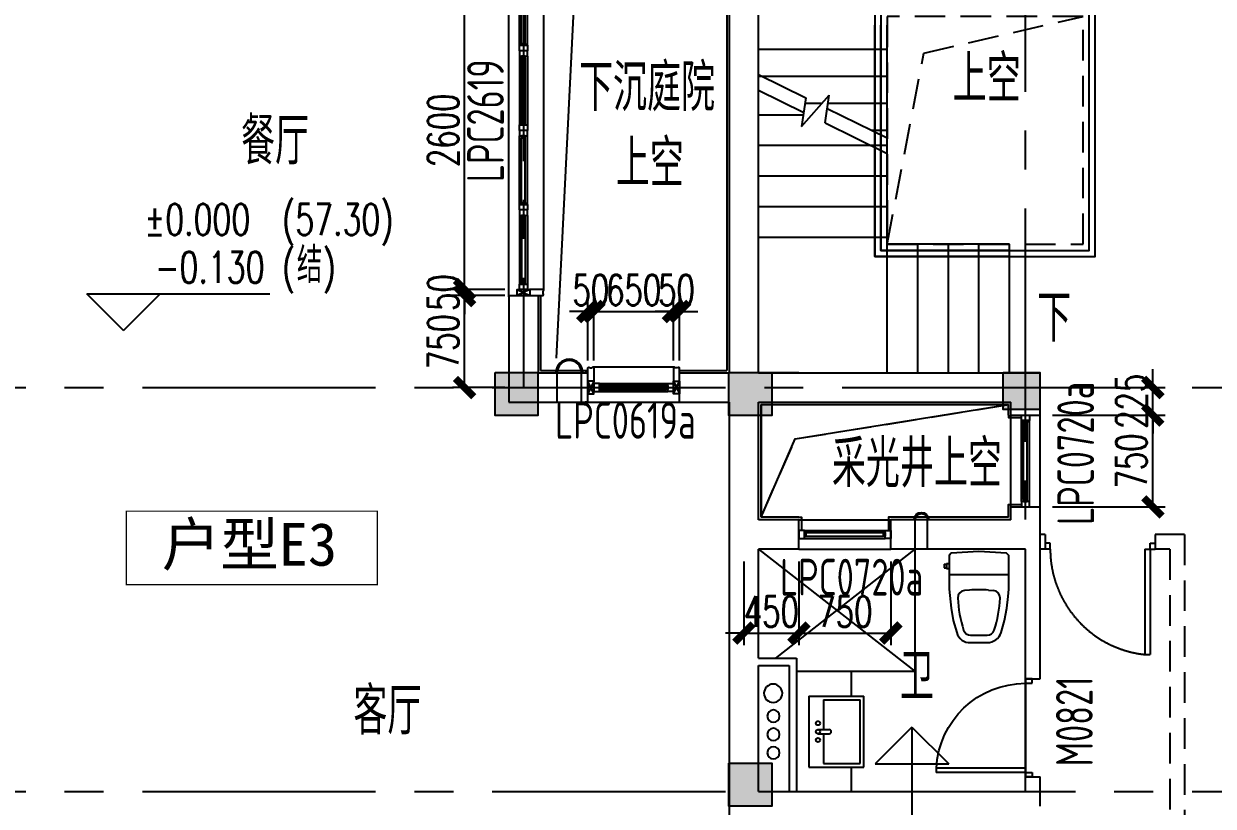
# Model space of a CAD drawing. Extents: x 296441 to 853063, y 459050 to 1117990.
# Drawn here: x 633418 to 643132, y 730393 to 736783 of the extents above; entities that cross this region are included whole.
import ezdxf
from ezdxf.enums import TextEntityAlignment as Align

# ---------------------------------------------------------------- set-up
doc = ezdxf.new("R2010")
doc.units = 0
doc.header["$LTSCALE"] = 1000
for name, pattern in [('14-GRID$0$CENTER2', [28.575, 19.05, -3.175, 3.175, -3.175]), ('DZ-3-PLAN-FL01$0$DASHED2', [0.375, 0.25, -0.125]), ('E1-FL01$0$HIDDEN', [0.375, 0.25, -0.125]), ('E2-E3-FL01$0$E1-FL01$0$HIDDEN2', [4.7625, 3.175, -1.5875]), ('E4-FL01$0$HIDDEN', [0.375, 0.25, -0.125])]:
    doc.linetypes.add(name, pattern=pattern)
for name, color, linetype in [('0-COL', 50, 'Continuous'), ('0-COL-H1', 170, 'Continuous'), ('14-GRID$0$G-GRID', 9, '14-GRID$0$CENTER2'), ('14-name$0$A-ANNO-IDEN', 2, 'Continuous'), ('dianti-BM01$0$A-STRS', 4, 'Continuous'), ('DIM_ELEV', 3, 'Continuous'), ('DIM_SYMB', 3, 'Continuous'), ('DZ-3-PLAN-FL01$0$A-WALL', 1, 'Continuous'), ('DZ-3-TEXT-FL01$0$A-ROOM-IDEN', 4, 'Continuous'), ('DZ-PLAN-MAIN-FL01$0$A-WIND-IDEN', 33, 'Continuous'), ('DZ-TEXT-FL01$0$A-ROOM-IDEN', 4, 'Continuous'), ('E1-BS01-18-19$0$A-OVLK', 140, 'Continuous'), ('E1-BS01-18-19$0$A-SECT-WIND', 155, 'Continuous'), ('E1-BS01-18-19$0$A-SECT-WOOD', 17, 'Continuous'), ('E1-BS01-18-19$0$A-WALL-FNSH', 6, 'Continuous'), ('E1-FL01$0$A-ANNO-SYMB', 6, 'Continuous'), ('E1-FL01$0$A-DOOR', 4, 'Continuous'), ('E1-FL01$0$A-FIXT', 162, 'Continuous'), ('E1-FL01$0$A-FLOR', 23, 'Continuous'), ('E1-FL01$0$A-HOLE', 211, 'Continuous'), ('E1-FL01$0$A-HOLE-MECH', 222, 'Continuous'), ('E1-FL01$0$A-HRAL', 5, 'Continuous'), ('E1-FL01$0$A-STRS', 4, 'Continuous'), ('E1-FL01$0$A-WALL-FNSH', 6, 'Continuous'), ('E1-FL02$0$A-STRS', 4, 'Continuous'), ('E1-FL03$0$A-STRS', 4, 'Continuous'), ('E2-E3-FL01$0$A-WALL', 1, 'Continuous'), ('E2-E3-FL01$0$E1-FL01$0$A-DOOR-IDEN', 115, 'Continuous'), ('E2-E3-FL01$0$E1-FL01$0$A-HOLE', 211, 'Continuous'), ('E2-E3-FL01$0$E1-FL01$0$A-HOLE-MECH', 222, 'Continuous'), ('E2-E3-FL01$0$E1-FL01$0$A-OVLK', 140, 'Continuous'), ('E2-E3-FL01$0$E1-FL01$0$A-SECT-WIND', 155, 'Continuous'), ('E2-E3-FL01$0$E1-FL01$0$A-SECT-WOOD', 17, 'Continuous'), ('E2-E3-FL01$0$E1-FL01$0$A-WALL', 1, 'Continuous'), ('E2-E3-FL01$0$E1-FL01$0$A-WALL-FNSH', 6, 'Continuous'), ('E2-E3-FL01$0$E1-FL01$0$G-XREF', 2, 'Continuous'), ('E2-E3-FL01$0$menchuangtao1$0$A-DETL-STONE', 42, 'Continuous'), ('E2-E3-FL01$0$menchuangtao1$0$A-WALL', 1, 'Continuous'), ('E2-E3-FL01$0$menchuangtao1$0$A_CUR_FRAME', 112, 'Continuous'), ('E4-FL01$0$A-HOLE', 211, 'Continuous'), ('E4-FL01$0$A-WALL', 1, 'Continuous'), ('E4-FL01$0$A-WALL-FNSH', 6, 'Continuous'), ('PUB_DIM', 3, 'Continuous'), ('PUB_TEXT', 7, 'Continuous'), ('WALL', 242, 'Continuous'), ('ZT1_Dim---标注---PM、LM、DY、JD', 252, 'Continuous')]:
    doc.layers.add(name, color=color, linetype=linetype)
doc.layers.add('E1-BS01-18-19$0$ENTR-DETL-P$0$A-ANNO-NPLT', color=215, linetype='Continuous', plot=False)
doc.styles.add('14-name$0$GOA_03_黑体_1.00', font='simhei.ttf')
doc.styles.add('14-name$0$GOA_04_COMPLEX_1.00', font='complex.shx')
doc.styles.add('_TCH_DIM', font='SIMPLEX', dxfattribs={"bigfont": 'GBCBIG'})
doc.styles.get("Standard").update_dxf_attribs({"font": 'gbenor.shx', "bigfont": 'gbcbig.shx'})
doc.styles.add('ZT-DIMSTYLE', font='ROMANS.shx', dxfattribs={"width": 0.7, "bigfont": 'CHINESE.shx'})
doc.dimstyles.new('ZT-DIM100', dxfattribs={"dimscale": 100, "dimtxt": 2.5, "dimasz": 1.5, "dimexe": 1, "dimexo": 1, "dimgap": 0.5, "dimtad": 1, "dimdec": 0, "dimdsep": 46, "dimtxsty": 'ZT-DIMSTYLE', "dimblk": 'ARCHTICK', "dimcen": 2.5, "dimclrd": 175, "dimclre": 175, "dimclrt": 7, "dimazin": 2, "dimtfac": 1, "dimtix": 1, "dimtmove": 2, "dimatfit": 3, "dimfxl": 0, "dimarcsym": 0})

# ---------------------------------------------------------------- blocks, each defined once
blk = doc.blocks.new('*U2129')
at = {"const_width": 10}
blk.add_lwpolyline([(-1025, 0), (1025, 0), (1025, -600), (-1025, -600)], close=True, dxfattribs=at)
at = {"style": '14-name$0$GOA_04_COMPLEX_1.00', "width": 0.8}
blk.add_attdef('房间编号', text='', height=300, dxfattribs=at).set_placement((-532.4, -480.6), align=Align.CENTER)
blk = doc.blocks.new('WERC')
at = {"layer": '14-name$0$A-ANNO-IDEN'}
ref = blk.add_blockref('*U2129', (778361.3, -443323.8), dxfattribs=dict(at, xscale=-1))
ref.add_attrib('房间编号', '户型E3', dxfattribs={"layer": '0', "height": 350, "style": '14-name$0$GOA_03_黑体_1.00'}).set_placement((778342.1, -443769.5), align=Align.CENTER)
blk = doc.blocks.new('tt13')
at = {"layer": 'DIM_ELEV'}
for p, q in [((863815.8, 250552.3), (863515.8, 250852.3)), ((863515.8, 250852.3), (865011.8, 250852.3)), ((863815.8, 250552.3), (864115.8, 250852.3)), ((860655.5, 247314.1), (860355.5, 247014.1)), ((860655.5, 247314.1), (860955.5, 247014.1)), ((860655.5, 247314.1), (860655.5, 246228.6)), ((860355.5, 247014.1), (860955.5, 247014.1))]:
    blk.add_line(p, q, dxfattribs=at)
at = {"layer": 'DZ-3-TEXT-FL01$0$A-ROOM-IDEN'}
for s, height, p in [('下沉庭院', 385.82, (867536.4, 252345.2)), ('餐厅', 385.82, (864776.2, 251908.2)), ('上空', 385.82, (867836.9, 251727)), ('下', 385.8, (861678.7, 250462.7)), ('采光井上空', 385.82, (860001.7, 249274.5)), ('卫', 385.8, (860556.8, 247535.9)), ('客厅', 385.82, (865694.1, 247254))]:
    blk.add_text(s, height=height, dxfattribs=at).set_placement(p)
at = {"layer": 'DZ-PLAN-MAIN-FL01$0$A-WIND-IDEN', "color": 2, "width": 0.8}
blk.add_text('LPC2619', height=300, rotation=90, dxfattribs=at).set_placement((866922.8, 251765.1))
at = {"layer": 'DZ-PLAN-MAIN-FL01$0$A-WIND-IDEN', "width": 0.8}
for s, p in [('LPC0720a', (862142.8, 248966.4)), ('M0821', (862132.1, 246993.7))]:
    blk.add_text(s, height=300, rotation=90, dxfattribs=at).set_placement(p)
at = {"layer": 'DZ-PLAN-MAIN-FL01$0$A-WIND-IDEN', "color": 2, "width": 0.8}
blk.add_text('LPC0619a', height=300, dxfattribs=at).set_placement((867341.6, 249670.1))
at = {"layer": 'DZ-PLAN-MAIN-FL01$0$A-WIND-IDEN', "width": 0.8}
blk.add_text('LPC0720a', height=300, dxfattribs=at).set_placement((859578.4, 248389.5))
at = {"layer": 'DZ-TEXT-FL01$0$A-ROOM-IDEN'}
blk.add_text('上空', height=385.82, dxfattribs=at).set_placement((860988.1, 252417.3))
at = {"layer": 'PUB_TEXT', "style": '_TCH_DIM', "width": 0.705882}
for s, p in [('(57.30)', (865111.8, 251332.3)), ('%%P0.000', (863987.5, 251332.3)), ('(', (865111.8, 250942.3)), (')', (865442.4, 250942.3)), ('-0.130', (864073.2, 250942.3))]:
    blk.add_text(s, height=255, dxfattribs=at).set_placement(p)
at = {"layer": 'PUB_TEXT', "style": '_TCH_DIM'}
blk.add_text('结', height=289.4, dxfattribs=at).set_placement((865231.8, 250942.3))
blk = doc.blocks.new('E2-E3-FL01$0$E1-FL01$0$G-PLAN-FL01$0$KM-900')
for p, q in [((0, -40), (0, 0)), ((47.4, -40), (47.4, 0)), ((47.4, -40), (0, -40)), ((47.4, -80), (47.4, -40)), ((862.7, -80), (862.7, -40)), ((0, -812.6), (0, -852.6)), ((47.4, -812.6), (0, -812.6)), ((47.4, -812.6), (47.4, -852.6))]:
    blk.add_line(p, q)
at = {"linetype": 'E2-E3-FL01$0$E1-FL01$0$HIDDEN2'}
for p, q in [((47.4, -40), (862.7, -40)), ((47.4, -80), (862.7, -80))]:
    blk.add_line(p, q, dxfattribs=at)
blk.add_arc((47.4, 7.4), 820, 270, 353.88371, dxfattribs=at)
blk = doc.blocks.new('E2-E3-FL01$0$menchuangtao1')
at = {"layer": 'E2-E3-FL01$0$menchuangtao1$0$A-DETL-STONE'}
blk.add_lwpolyline([(-10, -52.5), (-10, -159.2, -0.471625), (-15, -162.1, -0.528396), (-19.5, -164.7, 0.241692), (-50.5, -164.7, -0.528396), (-55, -162.1, -0.471625), (-60, -159.2), (-60, -52.5)], format="xyb", close=True, dxfattribs=at)
at = {"layer": 'E2-E3-FL01$0$menchuangtao1$0$A-WALL'}
for p, q in [((-10, 120), (-10, -120)), ((-10, 120), (10, 120)), ((-10, -120), (10, -120))]:
    blk.add_line(p, q, dxfattribs=at)
at = {"layer": 'E2-E3-FL01$0$menchuangtao1$0$A_CUR_FRAME'}
for p, q in [((-60, -52.5), (-10, 52.5)), ((-60, 52.5), (-10, -52.5))]:
    blk.add_line(p, q, dxfattribs=at)
blk.add_lwpolyline([(-10, -52.5), (-10, 52.5), (-60, 52.5), (-60, -52.5)], close=True, dxfattribs=at)
blk = doc.blocks.new('*U426')
at = {"layer": 'E2-E3-FL01$0$E1-FL01$0$A-SECT-WIND'}
for p, q in [((45, 32.5), (605, 32.5)), ((60, 15), (590, 15)), ((45, -32.5), (605, -32.5)), ((60, -15), (590, -15))]:
    blk.add_line(p, q, dxfattribs=at)
at = {"layer": 'E2-E3-FL01$0$E1-FL01$0$A-SECT-WOOD'}
for points in [[(0, 32.5), (45, 32.5), (45, -32.5), (0, -32.5)], [(60, 15), (60, -15), (45, -15), (45, 15)], [(590, 15), (590, -15), (605, -15), (605, 15)], [(650, 32.5), (605, 32.5), (605, -32.5), (650, -32.5)]]:
    blk.add_lwpolyline(points, close=True, dxfattribs=at)
blk = doc.blocks.new('E2-E3-FL01$0$E1-FL01$0$XINFENG-1F2F')
for p, q in [((0, 0), (0, 240)), ((200, 0), (200, 240))]:
    blk.add_line(p, q)
for radius in [110, 100]:
    blk.add_arc((100, 240), radius, 0, 180)
blk = doc.blocks.new('E1-FL01$0$321')
for p, q in [((-264.5, -97), (-244.5, -97)), ((-264.5, -97), (-264.5, -137)), ((-284.5, -102), (-284.5, -132)), ((-284.5, -102), (-264.5, -102)), ((-284.5, -132), (-264.5, -132)), ((-264.5, -137), (-244.5, -137)), ((-244.4, -188), (244.5, -188)), ((-77.4, -314), (-117.4, -317.1)), ((77.4, -314), (117.4, -317.1)), ((-68, -683), (68, -683))]:
    blk.add_line(p, q)
blk.add_lwpolyline([(225.6, -12), (0, 0), (-225.6, -12), (-244.5, -32), (-244.5, -178), (-242.8, -307.9), (-226.5, -461), (-209.3, -562.2), (-181.8, -661, 0.35122), (-68, -743), (68, -743, 0.322645), (181.8, -661), (209.3, -562.2), (226.5, -461), (237.7, -366.2), (242.8, -307.9), (244.5, -249.4), (244.5, -32)], format="xyb", close=True)
for centre, radius, start, end in [((-112.7, -376.9), 60, 94.44124, 182.13309), ((766.7, -344.2), 940, 182.13309, 198.47181), ((0, -1311), 1000, 85.55876, 94.44124), ((112.7, -376.9), 60, 357.86691, 85.55876), ((-766.7, -344.2), 940, 341.52819, 357.86691), ((-68, -623), 60, 198.47181, 270), ((68, -623), 60, 270, 341.52819)]:
    blk.add_arc(centre, radius, start, end)
blk = doc.blocks.new('E1-FL01$0$M1')
for p, q in [((-153, 60), (-153, 880)), ((-153, 880), (-113, 880)), ((-113, 60), (-113, 880)), ((-933, 60), (-973, 60)), ((-973, 0), (-973, 60)), ((-933, 60), (-933, 0)), ((-153, 60), (-113, 60)), ((-113, 60), (-73, 60)), ((-113, 60), (-113, 0)), ((-73, 0), (-73, 60)), ((-933, 0), (-973, 0)), ((-113, 0), (-73, 0))]:
    blk.add_line(p, q)
blk.add_arc((-113, 60), 820, 92.796, 180)
blk = doc.blocks.new('E1-FL01$0$B1 PLAN 1$0$SDFGSDFGSD')
for p, q in [((63782.4, 91478.7), (63782.4, 91028.7)), ((64362.4, 91478.7), (63782.4, 91478.7)), ((64362.4, 91478.7), (64362.4, 91028.7)), ((63812.4, 91358.7), (63812.4, 91058.7)), ((64055.2, 91358.7), (63812.4, 91358.7)), ((64055.2, 91403.7), (64055.2, 91312.3)), ((64089.5, 91403.7), (64089.5, 91312.3)), ((64332.4, 91358.7), (64089.5, 91358.7)), ((64332.4, 91358.7), (64332.4, 91058.7)), ((63782.4, 91028.7), (64362.4, 91028.7)), ((63812.4, 91058.7), (64332.4, 91058.7))]:
    blk.add_line(p, q)
for centre in [(64003.8, 91403.7), (64072.4, 91403.7), (64141, 91403.7)]:
    blk.add_circle(centre, 17.1)
blk.add_arc((64072.4, 91312.3), 17.1, 180, 0)
blk = doc.blocks.new('E1-FL01$0$$0$Da-PLAN-FL02$0$qiuxingfengmao')
for p, q in [((0, 100), (240, 100)), ((0, 0), (240, 0))]:
    blk.add_line(p, q)
for radius in [60, 50]:
    blk.add_arc((240, 50), radius, 270, 90)
blk = doc.blocks.new('*U432')
at = {"layer": 'E1-BS01-18-19$0$A-SECT-WIND'}
for p, q in [((45, 32.5), (705, 32.5)), ((60, 15), (690, 15)), ((45, -32.5), (705, -32.5)), ((60, -15), (690, -15))]:
    blk.add_line(p, q, dxfattribs=at)
at = {"layer": 'E1-BS01-18-19$0$A-SECT-WOOD'}
for points in [[(0, 32.5), (45, 32.5), (45, -32.5), (0, -32.5)], [(60, 15), (60, -15), (45, -15), (45, 15)], [(690, 15), (690, -15), (705, -15), (705, 15)], [(750, 32.5), (705, 32.5), (705, -32.5), (750, -32.5)]]:
    blk.add_lwpolyline(points, close=True, dxfattribs=at)
blk = doc.blocks.new('9.6N一层')
at = {"layer": 'dianti-BM01$0$A-STRS', "ltscale": 0.1}
for p, q in [((704495.6, 214748.4), (704861.5, 214748.4)), ((703811.5, 214498.4), (704861.5, 214498.4)), ((703811.5, 214248.4), (704861.5, 214248.4)), ((703811.5, 213998.4), (704861.5, 213998.4)), ((703811.5, 213748.4), (704861.5, 213748.4)), ((703061.5, 212643.4), (703061.5, 213693.4)), ((703311.5, 212643.4), (703311.5, 213693.4)), ((703561.5, 212643.4), (703561.5, 213693.4)), ((703811.5, 212643.4), (703811.5, 213693.4))]:
    blk.add_line(p, q, dxfattribs=at)
at = {"layer": 'DIM_SYMB'}
for points in [[(702311.5, 216078.4, 0, 0, 0), (704336.5, 216078.4, 0, 0, 0), (704336.5, 215298.4, 80, 0, 0), (704336.5, 214998.4, 0, 0, 0)], [(702811.5, 213168.4, 0, 0, 0), (704336.5, 213168.4, 0, 0, 0), (704336.5, 214198.4, 80, 0, 0), (704336.5, 214498.4, 0, 0, 0)]]:
    blk.add_lwpolyline(points, format="xyseb", dxfattribs=at)
at = {"layer": 'DZ-3-PLAN-FL01$0$A-WALL', "color": 33, "linetype": 'DZ-3-PLAN-FL01$0$DASHED2'}
for p, q in [((701381.5, 211323.4), (701621.5, 211323.4)), ((701381.5, 211323.4), (701381.5, 208143.4)), ((701621.5, 211323.4), (701621.5, 211203.4)), ((701501.5, 211203.4), (701621.5, 211203.4)), ((701501.5, 211203.4), (701501.5, 208143.4))]:
    blk.add_line(p, q, dxfattribs=at)
at = {"layer": 'DZ-3-PLAN-FL01$0$A-WALL', "color": 33, "linetype": 'DZ-3-PLAN-FL01$0$DASHED2', "ltscale": 1000}
for p, q in [((702521.5, 211323.4), (702561.5, 211323.4)), ((702521.5, 211323.4), (702521.5, 211203.4)), ((702521.5, 211203.4), (702561.5, 211203.4))]:
    blk.add_line(p, q, dxfattribs=at)
at = {"layer": 'E1-BS01-18-19$0$A-OVLK'}
for p, q in [((702561.5, 211548.4), (702561.5, 212298.4)), ((702801.5, 211548.4), (702801.5, 212298.4)), ((704531.5, 211443.4), (703781.5, 211443.4)), ((704531.5, 211203.4), (703781.5, 211203.4))]:
    blk.add_line(p, q, dxfattribs=at)
at = {"layer": 'E1-BS01-18-19$0$A-WALL-FNSH'}
blk.add_line((702821.5, 212298.4), (702821.5, 212323.4), dxfattribs=at)
for points in [[(702821.5, 212298.4), (702821.5, 212278.4), (702714, 212278.4)], [(702821.5, 211548.4), (702821.5, 211568.4), (702714, 211568.4)], [(703781.5, 211463.4), (703801.5, 211463.4), (703801.5, 211355.9)], [(704531.5, 211463.4), (704511.5, 211463.4), (704511.5, 211355.9)]]:
    blk.add_lwpolyline(points, dxfattribs=at)
at = {"layer": 'E1-BS01-18-19$0$ENTR-DETL-P$0$A-ANNO-NPLT'}
for centre, radius in [((704742.2, 210026.2), 75), ((704740.4, 209840.2), 50), ((704740.4, 209690.2), 50), ((704740.4, 209540.2), 50)]:
    blk.add_circle(centre, radius, dxfattribs=at)
at = {"layer": 'E1-FL01$0$A-ANNO-SYMB'}
for p, q in [((704861.5, 215078), (704474.9, 214888.4)), ((704509.4, 214655.1), (704283.6, 214911.8)), ((704317.4, 214683.4), (704283.6, 214911.8)), ((704474.9, 214888.4), (704509.4, 214655.1)), ((704861.5, 214950.2), (704492.5, 214769.3)), ((704299.8, 214802.6), (703811.5, 214563.2)), ((704317.4, 214683.4), (703811.5, 214435.4))]:
    blk.add_line(p, q, dxfattribs=at)
at = {"layer": 'E1-FL01$0$A-FIXT'}
for p, q in [((703581.5, 210203.4), (703581.5, 211203.4)), ((704720.7, 210313.4), (703581.5, 211203.4)), ((704861.5, 211203.4), (703581.5, 210203.4)), ((703581.5, 210203.4), (704101.5, 210203.4)), ((704101.5, 210003.4), (704101.5, 210203.4)), ((704101.5, 210203.4), (704551.5, 210203.4)), ((704101.5, 209223.4), (704101.5, 209423.4))]:
    blk.add_line(p, q, dxfattribs=at)
at = {"layer": 'E1-FL01$0$A-FLOR'}
blk.add_line((702681.5, 210143.4), (702681.5, 209343.4), dxfattribs=at)
at = {"layer": 'E1-FL01$0$A-HOLE', "linetype": 'E1-FL01$0$HIDDEN'}
blk.add_lwpolyline([(702211.5, 215553.4), (703811.5, 215553.4), (703811.5, 213693.4), (702211.5, 213693.4)], close=True, dxfattribs=at)
blk.add_lwpolyline([(703811.5, 213693.4), (703511.5, 215253.4), (702211.5, 215553.4)], dxfattribs=at)
at = {"layer": 'E1-FL01$0$A-HOLE'}
blk.add_lwpolyline([(704841.5, 211463.4), (704561.5, 212103.4), (702821.5, 212383.4)], dxfattribs=at)
at = {"layer": 'E1-FL01$0$A-HRAL'}
for points in [[(702111.5, 215653.4), (703911.5, 215653.4), (703911.5, 213593.4), (702111.5, 213593.4)], [(702161.5, 215603.4), (703861.5, 215603.4), (703861.5, 213643.4), (702161.5, 213643.4)]]:
    blk.add_lwpolyline(points, close=True, dxfattribs=at)
for points in [[(702811.5, 213643.4), (703861.5, 213643.4), (703861.5, 215483.4)], [(702811.5, 213593.4), (703911.5, 213593.4), (703911.5, 215483.4)]]:
    blk.add_lwpolyline(points, dxfattribs=at)
at = {"layer": 'E1-FL01$0$A-STRS', "ltscale": 0.1}
blk.add_line((702811.5, 212643.4), (702811.5, 213693.4), dxfattribs=at)
blk.add_line((702811.5, 212643.4), (702811.5, 213693.4), dxfattribs=at)
blk.add_lwpolyline([(702811.5, 213693.4), (703811.5, 213693.4), (703811.5, 215483.4)], dxfattribs=at)
at = {"layer": 'E1-FL01$0$A-WALL-FNSH'}
for p, q in [((704841.5, 212383.4), (702821.5, 212383.4)), ((702821.5, 212298.4), (702821.5, 212383.4)), ((704841.5, 211463.4), (704841.5, 212383.4)), ((702821.5, 211463.4), (702821.5, 211548.4)), ((702821.5, 211463.4), (703781.5, 211463.4)), ((704531.5, 211463.4), (704841.5, 211463.4))]:
    blk.add_line(p, q, dxfattribs=at)
at = {"layer": 'E1-FL02$0$A-STRS', "ltscale": 0.1}
blk.add_line((702811.5, 212643.4), (702811.5, 213693.4), dxfattribs=at)
at = {"layer": 'E1-FL03$0$A-STRS', "ltscale": 0.1}
for p, q in [((703811.5, 215283.4), (704861.5, 215283.4)), ((703811.5, 215063.4), (704861.5, 215063.4)), ((703811.5, 214843.4), (704293.7, 214843.4)), ((704343.7, 214843.4), (704481.5, 214843.4)), ((703811.5, 214623.4), (703934.3, 214623.4))]:
    blk.add_line(p, q, dxfattribs=at)
at = {"layer": 'E2-E3-FL01$0$A-WALL'}
blk.add_lwpolyline([(704531.5, 212643.4), (704861.5, 212643.4), (704861.5, 216603.4)], dxfattribs=at)
at = {"layer": 'E2-E3-FL01$0$E1-FL01$0$A-HOLE'}
blk.add_lwpolyline([(696911.5, 212763.4), (696631.5, 218403.4), (695791.5, 218683.4)], dxfattribs=at)
at = {"layer": 'E2-E3-FL01$0$E1-FL01$0$A-OVLK'}
for p, q in [((697301.5, 213263.4), (697301.5, 215983.4)), ((697016.5, 215931.5), (697016.5, 213315.6)), ((695948.4, 212688.4), (696614.6, 212688.4)), ((696656.5, 212403.4), (695896.5, 212403.4))]:
    blk.add_line(p, q, dxfattribs=at)
at = {"layer": 'E2-E3-FL01$0$E1-FL01$0$A-WALL'}
for p, q in [((695501.5, 218433.4), (695501.5, 212643.4)), ((704861.5, 212643.4), (704861.5, 216603.4)), ((697061.5, 213263.4), (697061.5, 212643.4)), ((697301.5, 213263.4), (697301.5, 212403.4)), ((695896.5, 212643.4), (695501.5, 212643.4)), ((697061.5, 212643.4), (696666.5, 212643.4)), ((695501.5, 212403.4), (695501.5, 208143.4)), ((695896.5, 212403.4), (695501.5, 212403.4)), ((697301.5, 212403.4), (696666.5, 212403.4))]:
    blk.add_line(p, q, dxfattribs=at)
at = {"layer": 'E2-E3-FL01$0$E1-FL01$0$A-WALL-FNSH'}
for p, q in [((697041.5, 213273.4), (697041.5, 212663.4)), ((695906.5, 212663.4), (695521.5, 212663.4)), ((697041.5, 212663.4), (696656.5, 212663.4))]:
    blk.add_line(p, q, dxfattribs=at)
blk.add_lwpolyline([(697041.5, 215973.4), (697041.5, 218683.4), (695791.5, 218683.4), (695791.5, 218413.4), (695521.5, 218413.4), (695521.5, 212663.4)], dxfattribs=at)
at = {"layer": 'E4-FL01$0$A-HOLE', "linetype": 'E4-FL01$0$HIDDEN'}
blk.add_lwpolyline([(704841.5, 211463.4), (704561.5, 212103.4), (702821.5, 212383.4)], dxfattribs=at)
at = {"layer": 'E4-FL01$0$A-WALL'}
blk.add_line((704861.5, 211443.4), (704861.5, 212403.4), dxfattribs=at)
at = {"layer": 'E4-FL01$0$A-WALL-FNSH'}
blk.add_line((704841.5, 212383.4), (704841.5, 211463.4), dxfattribs=at)
at = {"layer": 'WALL'}
for p, q in [((702561.5, 212298.4), (702561.5, 212643.4)), ((704861.5, 212643.4), (702561.5, 212643.4)), ((702801.5, 212298.4), (702801.5, 212403.4)), ((704861.5, 212403.4), (702801.5, 212403.4)), ((704861.5, 211443.4), (704861.5, 212403.4)), ((702801.5, 212298.4), (702561.5, 212298.4)), ((702561.5, 211323.4), (702561.5, 211548.4)), ((702801.5, 211548.4), (702561.5, 211548.4)), ((702801.5, 211443.4), (702801.5, 211548.4)), ((702801.5, 211443.4), (703781.5, 211443.4)), ((703781.5, 211203.4), (703781.5, 211443.4)), ((704531.5, 211443.4), (704861.5, 211443.4)), ((704531.5, 211203.4), (704531.5, 211443.4)), ((702561.5, 210143.4), (702561.5, 211323.4)), ((702681.5, 211203.4), (703781.5, 211203.4)), ((702681.5, 210143.4), (702681.5, 211203.4)), ((704531.5, 211203.4), (704861.5, 211203.4)), ((704861.5, 210313.4), (704861.5, 211203.4)), ((704861.5, 210313.4), (704551.5, 210313.4)), ((704551.5, 210313.4), (704551.5, 209223.4)), ((704861.5, 210253.4), (704611.5, 210253.4)), ((704611.5, 210253.4), (704611.5, 209223.4)), ((704861.5, 210173.4), (704861.5, 210253.4)), ((702681.5, 210143.4), (702561.5, 210143.4)), ((704861.5, 209223.4), (704861.5, 210173.4)), ((702561.5, 209103.4), (702561.5, 209343.4)), ((702681.5, 209343.4), (702561.5, 209343.4)), ((702681.5, 209223.4), (702681.5, 209343.4)), ((704551.5, 209223.4), (702681.5, 209223.4)), ((704861.5, 209223.4), (704611.5, 209223.4))]:
    blk.add_line(p, q, dxfattribs=at)
at = {"extrusion": (0, 0, -1), "zscale": -1, "rotation": 90}
for p in [(-697181.5, 215273.4), (-697181.5, 213973.4)]:
    blk.add_blockref('*U426', p, dxfattribs=at)
for name, p, rotation in [('*U426', (697181.5, 215273.4), 270), ('*U426', (697181.5, 213973.4), 270), ('*U426', (696606.5, 212523.4), 180), ('*U432', (702681.5, 211548.4), 90), ('*U432', (704531.5, 211323.4), 180)]:
    blk.add_blockref(name, p, dxfattribs=dict(rotation=rotation))
at = {"layer": 'E1-FL01$0$A-DOOR', "xscale": 0.8888888889923692, "yscale": 0.8888888889923692, "zscale": 0.8888888889923692, "rotation": 270}
blk.add_blockref('E1-FL01$0$M1', (702628.2, 209278.4), dxfattribs=at)
at = {"layer": 'E1-FL01$0$A-FIXT', "extrusion": (0, 0, -1), "zscale": -1}
blk.add_blockref('E1-FL01$0$321', (-703061.5, 211183.4), dxfattribs=at)
at = {"layer": 'E1-FL01$0$A-FIXT', "extrusion": (0, 0, -1), "zscale": -1, "rotation": 90}
blk.add_blockref('E1-FL01$0$B1 PLAN 1$0$SDFGSDFGSD', (-612972.8, 145641), dxfattribs=at)
at = {"layer": 'E1-FL01$0$A-HOLE-MECH', "rotation": 90}
blk.add_blockref('E1-FL01$0$$0$Da-PLAN-FL02$0$qiuxingfengmao', (703581.5, 211203.4), dxfattribs=at)
at = {"layer": 'E2-E3-FL01$0$E1-FL01$0$A-DOOR-IDEN', "extrusion": (0, 0, -1), "xscale": 1.055555555503815, "yscale": 1.055555555503815, "zscale": -1.055555555503815, "rotation": 270}
blk.add_blockref('E2-E3-FL01$0$E1-FL01$0$G-PLAN-FL01$0$KM-900', (-701621.5, 211253.4), dxfattribs=at)
at = {"layer": 'E2-E3-FL01$0$E1-FL01$0$A-HOLE-MECH', "extrusion": (0, 0, -1), "zscale": -1}
blk.add_blockref('E2-E3-FL01$0$E1-FL01$0$XINFENG-1F2F', (-696906.5, 212403.4), dxfattribs=at)
at = {"layer": 'E2-E3-FL01$0$E1-FL01$0$G-XREF'}
for p, rotation in [((697181.5, 213263.4), 270), ((695896.5, 212523.4), 180)]:
    blk.add_blockref('E2-E3-FL01$0$menchuangtao1', p, dxfattribs=dict(at, rotation=rotation))
at = {"layer": 'E2-E3-FL01$0$E1-FL01$0$G-XREF', "extrusion": (0, 0, -1), "zscale": -1, "rotation": 180}
blk.add_blockref('E2-E3-FL01$0$menchuangtao1', (-696666.5, 212523.4), dxfattribs=at)
blk = doc.blocks.new('_ArchTick')
at = {"color": 0, "linetype": 'ByBlock', "const_width": 0.4}
blk.add_lwpolyline([(-0.5, -0.5), (0.5, 0.5)], dxfattribs=at)
blk = doc.blocks.new('*D871')
at = {"layer": 'Defpoints', "color": 0, "ltscale": 1000, "transparency": 16777216}
for p in [(638773.5, 734433.1), (638723.5, 733932.6), (638773.5, 733932.6)]:
    blk.add_point(p, dxfattribs=at)
at = {"layer": 'ZT1_Dim---标注---PM、LM、DY、JD', "color": 175, "linetype": 'ByBlock', "lineweight": -2, "ltscale": 1000, "transparency": 16777216}
for p, q in [((638723.5, 734032.6), (638723.5, 734533.1)), ((638773.5, 734032.6), (638773.5, 734533.1)), ((638723.5, 734433.1), (638573.5, 734433.1)), ((638723.5, 734433.1), (638773.5, 734433.1)), ((638773.5, 734433.1), (638923.5, 734433.1))]:
    blk.add_line(p, q, dxfattribs=at)
at = {"layer": 'ZT1_Dim---标注---PM、LM、DY、JD', "color": 175, "lineweight": -2, "ltscale": 1000, "transparency": 16777216, "xscale": 150, "yscale": 150, "zscale": 150}
blk.add_blockref('_ArchTick', (638723.5, 734433.1), dxfattribs=at)
at = {"layer": 'ZT1_Dim---标注---PM、LM、DY、JD', "color": 175, "lineweight": -2, "ltscale": 1000, "transparency": 16777216, "xscale": 150, "yscale": 150, "zscale": 150, "rotation": 180}
blk.add_blockref('_ArchTick', (638773.5, 734433.1), dxfattribs=at)
at = {"layer": 'ZT1_Dim---标注---PM、LM、DY、JD', "color": 7, "ltscale": 1000, "transparency": 16777216, "insert": (638748.5, 734608.1), "char_height": 250, "attachment_point": 5, "style": 'ZT-DIMSTYLE'}
blk.add_mtext('50', dxfattribs=at)
blk = doc.blocks.new('*D872')
at = {"layer": 'Defpoints', "color": 0, "ltscale": 1000, "transparency": 16777216}
for p in [(638723.5, 734433.1), (638073.5, 733932.6), (638723.5, 733932.6)]:
    blk.add_point(p, dxfattribs=at)
at = {"layer": 'ZT1_Dim---标注---PM、LM、DY、JD', "color": 175, "linetype": 'ByBlock', "lineweight": -2, "ltscale": 1000, "transparency": 16777216}
for p, q in [((638073.5, 734032.6), (638073.5, 734533.1)), ((638723.5, 734032.6), (638723.5, 734533.1)), ((638073.5, 734433.1), (638723.5, 734433.1))]:
    blk.add_line(p, q, dxfattribs=at)
at = {"layer": 'ZT1_Dim---标注---PM、LM、DY、JD', "color": 175, "lineweight": -2, "ltscale": 1000, "transparency": 16777216, "xscale": 150, "yscale": 150, "zscale": 150, "rotation": 180}
blk.add_blockref('_ArchTick', (638073.5, 734433.1), dxfattribs=at)
at = {"layer": 'ZT1_Dim---标注---PM、LM、DY、JD', "color": 175, "lineweight": -2, "ltscale": 1000, "transparency": 16777216, "xscale": 150, "yscale": 150, "zscale": 150}
blk.add_blockref('_ArchTick', (638723.5, 734433.1), dxfattribs=at)
at = {"layer": 'ZT1_Dim---标注---PM、LM、DY、JD', "color": 7, "ltscale": 1000, "transparency": 16777216, "insert": (638398.5, 734608.1), "char_height": 250, "attachment_point": 5, "style": 'ZT-DIMSTYLE'}
blk.add_mtext('650', dxfattribs=at)
blk = doc.blocks.new('*D873')
at = {"layer": 'Defpoints', "color": 0, "ltscale": 1000, "transparency": 16777216}
for p in [(638073.5, 734433.1), (638023.5, 733932.6), (638073.5, 733932.6)]:
    blk.add_point(p, dxfattribs=at)
at = {"layer": 'ZT1_Dim---标注---PM、LM、DY、JD', "color": 175, "linetype": 'ByBlock', "lineweight": -2, "ltscale": 1000, "transparency": 16777216}
for p, q in [((638023.5, 734032.6), (638023.5, 734533.1)), ((638073.5, 734032.6), (638073.5, 734533.1)), ((638023.5, 734433.1), (637873.5, 734433.1)), ((638023.5, 734433.1), (638073.5, 734433.1)), ((638073.5, 734433.1), (638223.5, 734433.1))]:
    blk.add_line(p, q, dxfattribs=at)
at = {"layer": 'ZT1_Dim---标注---PM、LM、DY、JD', "color": 175, "lineweight": -2, "ltscale": 1000, "transparency": 16777216, "xscale": 150, "yscale": 150, "zscale": 150}
blk.add_blockref('_ArchTick', (638023.5, 734433.1), dxfattribs=at)
at = {"layer": 'ZT1_Dim---标注---PM、LM、DY、JD', "color": 175, "lineweight": -2, "ltscale": 1000, "transparency": 16777216, "xscale": 150, "yscale": 150, "zscale": 150, "rotation": 180}
blk.add_blockref('_ArchTick', (638073.5, 734433.1), dxfattribs=at)
at = {"layer": 'ZT1_Dim---标注---PM、LM、DY、JD', "color": 7, "ltscale": 1000, "transparency": 16777216, "insert": (638048.5, 734608.1), "char_height": 250, "attachment_point": 5, "style": 'ZT-DIMSTYLE'}
blk.add_mtext('50', dxfattribs=at)
blk = doc.blocks.new('*D875')
at = {"layer": 'Defpoints', "color": 0, "ltscale": 1000, "transparency": 16777216}
for p in [(637018.1, 737212.6), (637446, 737212.6), (637446, 734612.6)]:
    blk.add_point(p, dxfattribs=at)
at = {"layer": 'ZT1_Dim---标注---PM、LM、DY、JD', "color": 175, "linetype": 'ByBlock', "lineweight": -2, "ltscale": 1000, "transparency": 16777216}
for p, q in [((637346, 737212.6), (636918.1, 737212.6)), ((637018.1, 734612.6), (637018.1, 737212.6)), ((637346, 734612.6), (636918.1, 734612.6))]:
    blk.add_line(p, q, dxfattribs=at)
at = {"layer": 'ZT1_Dim---标注---PM、LM、DY、JD', "color": 175, "lineweight": -2, "ltscale": 1000, "transparency": 16777216, "xscale": 150, "yscale": 150, "zscale": 150}
for p, rotation in [((637018.1, 737212.6), 90), ((637018.1, 734612.6), 270)]:
    blk.add_blockref('_ArchTick', p, dxfattribs=dict(at, rotation=rotation))
at = {"layer": 'ZT1_Dim---标注---PM、LM、DY、JD', "color": 7, "ltscale": 1000, "transparency": 16777216, "insert": (636843.1, 735912.6), "char_height": 250, "attachment_point": 5, "rotation": 90, "style": 'ZT-DIMSTYLE'}
blk.add_mtext('2600', dxfattribs=at)
blk = doc.blocks.new('*D876')
at = {"layer": 'Defpoints', "color": 0, "ltscale": 1000, "transparency": 16777216}
for p in [(637018.1, 734612.6), (637446, 734612.6), (637446, 734562.6)]:
    blk.add_point(p, dxfattribs=at)
at = {"layer": 'ZT1_Dim---标注---PM、LM、DY、JD', "color": 175, "linetype": 'ByBlock', "lineweight": -2, "ltscale": 1000, "transparency": 16777216}
for p, q in [((637018.1, 734612.6), (637018.1, 734762.6)), ((637346, 734612.6), (636918.1, 734612.6)), ((637018.1, 734562.6), (637018.1, 734612.6)), ((637346, 734562.6), (636918.1, 734562.6)), ((637018.1, 734562.6), (637018.1, 734412.6))]:
    blk.add_line(p, q, dxfattribs=at)
at = {"layer": 'ZT1_Dim---标注---PM、LM、DY、JD', "color": 175, "lineweight": -2, "ltscale": 1000, "transparency": 16777216, "xscale": 150, "yscale": 150, "zscale": 150}
for p, rotation in [((637018.1, 734612.6), 270), ((637018.1, 734562.6), 90)]:
    blk.add_blockref('_ArchTick', p, dxfattribs=dict(at, rotation=rotation))
at = {"layer": 'ZT1_Dim---标注---PM、LM、DY、JD', "color": 7, "ltscale": 1000, "transparency": 16777216, "insert": (636843.1, 734587.6), "char_height": 250, "attachment_point": 5, "rotation": 90, "style": 'ZT-DIMSTYLE'}
blk.add_mtext('50', dxfattribs=at)
blk = doc.blocks.new('*D877')
at = {"layer": 'Defpoints', "color": 0, "ltscale": 1000, "transparency": 16777216}
for p in [(637018.1, 734562.6), (637446, 734562.6), (637446, 733812.6)]:
    blk.add_point(p, dxfattribs=at)
at = {"layer": 'ZT1_Dim---标注---PM、LM、DY、JD', "color": 175, "linetype": 'ByBlock', "lineweight": -2, "ltscale": 1000, "transparency": 16777216}
for p, q in [((637346, 734562.6), (636918.1, 734562.6)), ((637018.1, 733812.6), (637018.1, 734562.6)), ((637346, 733812.6), (636918.1, 733812.6))]:
    blk.add_line(p, q, dxfattribs=at)
at = {"layer": 'ZT1_Dim---标注---PM、LM、DY、JD', "color": 175, "lineweight": -2, "ltscale": 1000, "transparency": 16777216, "xscale": 150, "yscale": 150, "zscale": 150}
for p, rotation in [((637018.1, 734562.6), 90), ((637018.1, 733812.6), 270)]:
    blk.add_blockref('_ArchTick', p, dxfattribs=dict(at, rotation=rotation))
at = {"layer": 'ZT1_Dim---标注---PM、LM、DY、JD', "color": 7, "ltscale": 1000, "transparency": 16777216, "insert": (636843.1, 734187.6), "char_height": 250, "attachment_point": 5, "rotation": 90, "style": 'ZT-DIMSTYLE'}
blk.add_mtext('750', dxfattribs=at)
blk = doc.blocks.new('*D1808')
at = {"layer": 'Defpoints', "color": 0, "ltscale": 1000, "transparency": 16777216}
for p in [(639748.5, 732492.6), (640498.5, 732492.6), (640498.5, 731807.5)]:
    blk.add_point(p, dxfattribs=at)
at = {"layer": 'ZT1_Dim---标注---PM、LM、DY、JD', "color": 175, "linetype": 'ByBlock', "lineweight": -2, "ltscale": 1000, "transparency": 16777216}
for p, q in [((639748.5, 732392.6), (639748.5, 731707.5)), ((640498.5, 732392.6), (640498.5, 731707.5)), ((639748.5, 731807.5), (640498.5, 731807.5))]:
    blk.add_line(p, q, dxfattribs=at)
at = {"layer": 'ZT1_Dim---标注---PM、LM、DY、JD', "color": 175, "lineweight": -2, "ltscale": 1000, "transparency": 16777216, "xscale": 150, "yscale": 150, "zscale": 150, "rotation": 180}
blk.add_blockref('_ArchTick', (639748.5, 731807.5), dxfattribs=at)
at = {"layer": 'ZT1_Dim---标注---PM、LM、DY、JD', "color": 175, "lineweight": -2, "ltscale": 1000, "transparency": 16777216, "xscale": 150, "yscale": 150, "zscale": 150}
blk.add_blockref('_ArchTick', (640498.5, 731807.5), dxfattribs=at)
at = {"layer": 'ZT1_Dim---标注---PM、LM、DY、JD', "color": 7, "ltscale": 1000, "transparency": 16777216, "insert": (640123.5, 731982.5), "char_height": 250, "attachment_point": 5, "style": 'ZT-DIMSTYLE'}
blk.add_mtext('750', dxfattribs=at)
blk = doc.blocks.new('*D1809')
at = {"layer": 'Defpoints', "color": 0, "ltscale": 1000, "transparency": 16777216}
for p in [(639298.5, 732492.6), (639748.5, 732492.6), (639748.5, 731807.5)]:
    blk.add_point(p, dxfattribs=at)
at = {"layer": 'ZT1_Dim---标注---PM、LM、DY、JD', "color": 175, "linetype": 'ByBlock', "lineweight": -2, "ltscale": 1000, "transparency": 16777216}
for p, q in [((639298.5, 732392.6), (639298.5, 731707.5)), ((639748.5, 732392.6), (639748.5, 731707.5)), ((639298.5, 731807.5), (639148.5, 731807.5)), ((639298.5, 731807.5), (639748.5, 731807.5)), ((639748.5, 731807.5), (639898.5, 731807.5))]:
    blk.add_line(p, q, dxfattribs=at)
at = {"layer": 'ZT1_Dim---标注---PM、LM、DY、JD', "color": 175, "lineweight": -2, "ltscale": 1000, "transparency": 16777216, "xscale": 150, "yscale": 150, "zscale": 150}
blk.add_blockref('_ArchTick', (639298.5, 731807.5), dxfattribs=at)
at = {"layer": 'ZT1_Dim---标注---PM、LM、DY、JD', "color": 175, "lineweight": -2, "ltscale": 1000, "transparency": 16777216, "xscale": 150, "yscale": 150, "zscale": 150, "rotation": 180}
blk.add_blockref('_ArchTick', (639748.5, 731807.5), dxfattribs=at)
at = {"layer": 'ZT1_Dim---标注---PM、LM、DY、JD', "color": 7, "ltscale": 1000, "transparency": 16777216, "insert": (639523.5, 731982.5), "char_height": 250, "attachment_point": 5, "style": 'ZT-DIMSTYLE'}
blk.add_mtext('450', dxfattribs=at)
blk = doc.blocks.new('*D1806')
at = {"layer": 'Defpoints', "color": 0, "ltscale": 1000, "transparency": 16777216}
for p in [(641718.5, 733812.6), (642638.7, 733812.6), (641718.5, 733587.6)]:
    blk.add_point(p, dxfattribs=at)
at = {"layer": 'ZT1_Dim---标注---PM、LM、DY、JD', "color": 175, "linetype": 'ByBlock', "lineweight": -2, "ltscale": 1000, "transparency": 16777216}
for p, q in [((642638.7, 733812.6), (642638.7, 733962.6)), ((641818.5, 733812.6), (642738.7, 733812.6)), ((642638.7, 733587.6), (642638.7, 733812.6)), ((641818.5, 733587.6), (642738.7, 733587.6)), ((642638.7, 733587.6), (642638.7, 733437.6))]:
    blk.add_line(p, q, dxfattribs=at)
at = {"layer": 'ZT1_Dim---标注---PM、LM、DY、JD', "color": 175, "lineweight": -2, "ltscale": 1000, "transparency": 16777216, "xscale": 150, "yscale": 150, "zscale": 150}
for p, rotation in [((642638.7, 733812.6), 270), ((642638.7, 733587.6), 90)]:
    blk.add_blockref('_ArchTick', p, dxfattribs=dict(at, rotation=rotation))
at = {"layer": 'ZT1_Dim---标注---PM、LM、DY、JD', "color": 7, "ltscale": 1000, "transparency": 16777216, "insert": (642463.7, 733700.1), "char_height": 250, "attachment_point": 5, "rotation": 90, "style": 'ZT-DIMSTYLE'}
blk.add_mtext('225', dxfattribs=at)
blk = doc.blocks.new('*D1807')
at = {"layer": 'Defpoints', "color": 0, "ltscale": 1000, "transparency": 16777216}
for p in [(641718.5, 733587.6), (642638.7, 733587.6), (641718.5, 732837.6)]:
    blk.add_point(p, dxfattribs=at)
at = {"layer": 'ZT1_Dim---标注---PM、LM、DY、JD', "color": 175, "linetype": 'ByBlock', "lineweight": -2, "ltscale": 1000, "transparency": 16777216}
for p, q in [((641818.5, 733587.6), (642738.7, 733587.6)), ((642638.7, 732837.6), (642638.7, 733587.6)), ((641818.5, 732837.6), (642738.7, 732837.6))]:
    blk.add_line(p, q, dxfattribs=at)
at = {"layer": 'ZT1_Dim---标注---PM、LM、DY、JD', "color": 175, "lineweight": -2, "ltscale": 1000, "transparency": 16777216, "xscale": 150, "yscale": 150, "zscale": 150}
for p, rotation in [((642638.7, 733587.6), 90), ((642638.7, 732837.6), 270)]:
    blk.add_blockref('_ArchTick', p, dxfattribs=dict(at, rotation=rotation))
at = {"layer": 'ZT1_Dim---标注---PM、LM、DY、JD', "color": 7, "ltscale": 1000, "transparency": 16777216, "insert": (642463.7, 733212.6), "char_height": 250, "attachment_point": 5, "rotation": 90, "style": 'ZT-DIMSTYLE'}
blk.add_mtext('750', dxfattribs=at)
blk = doc.blocks.new('A$C38AD7E8D')
at = {"layer": '0-COL', "color": 6}
for points in [[(28570, -6180), (28920, -6180), (28920, -6530), (28570, -6530)], [(30480, -6179.9), (30830, -6179.9), (30830, -6529.9), (30480, -6529.9)], [(30480, -6179.9), (30830, -6179.9), (30830, -6529.9), (30480, -6529.9)], [(32720, -6179.9), (33020, -6179.9), (33020, -6479.9), (32720, -6479.9)], [(30480, -9369.9), (30830, -9369.9), (30830, -9719.9), (30480, -9719.9)], [(30480, -9369.9), (30830, -9369.9), (30830, -9719.9), (30480, -9719.9)]]:
    blk.add_lwpolyline(points, close=True, dxfattribs=at)
at = {"layer": '0-COL-H1', "color": 254}
for points in [[(28920, -6530), (28920, -6180), (28570, -6530), (28570, -6180)], [(30830, -6529.9), (30830, -6179.9), (30480, -6529.9), (30480, -6179.9)], [(30830, -6529.9), (30830, -6179.9), (30480, -6529.9), (30480, -6179.9)], [(33020, -6479.9), (33020, -6179.9), (32720, -6479.9), (32720, -6179.9)], [(30830, -9719.9), (30830, -9369.9), (30480, -9719.9), (30480, -9369.9)], [(30830, -9719.9), (30830, -9369.9), (30480, -9719.9), (30480, -9369.9)]]:
    blk.add_solid(points, dxfattribs=at)

msp = doc.modelspace()

# ---------------------------------------------------------------- linework, layer by layer
at = {"layer": '14-GRID$0$G-GRID', "color": 8, "ltscale": 0.1}
for p, q in [((637498.5, 748996.4), (637498.5, 733812.6)), ((641598.5, 730512.6), (641598.5, 748996.4)), ((620098.5, 733812.6), (674432.5, 733812.6)), ((620098.5, 730512.6), (674432.5, 730512.6))]:
    msp.add_line(p, q, dxfattribs=at)

# ---------------------------------------------------------------- block references
for name, p in [('tt13', (-229584.3, 483724.4)), ('tt13', (-219984.3, 483724.4)), ('A$C38AD7E8D', (608697, 740114.1, -13.6))]:
    msp.add_blockref(name, p)
at = {"layer": 'DIM_ELEV', "xscale": -1}
for p in [(1334680, 521289.2), (1344280, 521289.2)]:
    msp.add_blockref('9.6N一层', p, dxfattribs=at)
at = {"layer": 'PUB_DIM'}
msp.add_blockref('WERC', (-143081.1, 1176126.9), dxfattribs=at)

# ---------------------------------------------------------------- dimensions: what is measured, and where the dimension line sits
at = {"layer": 'ZT1_Dim---标注---PM、LM、DY、JD', "ltscale": 1000}
for base, p1, p2, picture, middle in [((637018.1, 737212.6), (637446, 734612.6), (637446, 737212.6), '*D875', (636843.1, 735912.6)), ((637018.1, 734612.6), (637446, 734562.6), (637446, 734612.6), '*D876', (636843.1, 734587.6)), ((637018.1, 734562.6), (637446, 733812.6), (637446, 734562.6), '*D877', (636843.1, 734187.6)), ((642638.7, 733812.6), (641718.5, 733587.6), (641718.5, 733812.6), '*D1806', (642463.7, 733700.1)), ((642638.7, 733587.6), (641718.5, 732837.6), (641718.5, 733587.6), '*D1807', (642463.7, 733212.6))]:
    dim = msp.add_linear_dim(base=base, p1=p1, p2=p2, angle=90, dimstyle='ZT-DIM100', dxfattribs=at)
    dim.commit()
    dim.dimension.update_dxf_attribs({"geometry": picture, "text_midpoint": middle})
for base, p1, p2, picture, middle in [((638073.5, 734433.1), (638023.5, 733932.6), (638073.5, 733932.6), '*D873', (638048.5, 734608.1)), ((638723.5, 734433.1), (638073.5, 733932.6), (638723.5, 733932.6), '*D872', (638398.5, 734608.1)), ((638773.5, 734433.1), (638723.5, 733932.6), (638773.5, 733932.6), '*D871', (638748.5, 734608.1)), ((639748.5, 731807.5), (639298.5, 732492.6), (639748.5, 732492.6), '*D1809', (639523.5, 731982.5)), ((640498.5, 731807.5), (639748.5, 732492.6), (640498.5, 732492.6), '*D1808', (640123.5, 731982.5))]:
    dim = msp.add_linear_dim(base=base, p1=p1, p2=p2, dimstyle='ZT-DIM100', dxfattribs=at)
    dim.commit()
    dim.dimension.update_dxf_attribs({"geometry": picture, "text_midpoint": middle})

doc.saveas('drawing.dxf')
